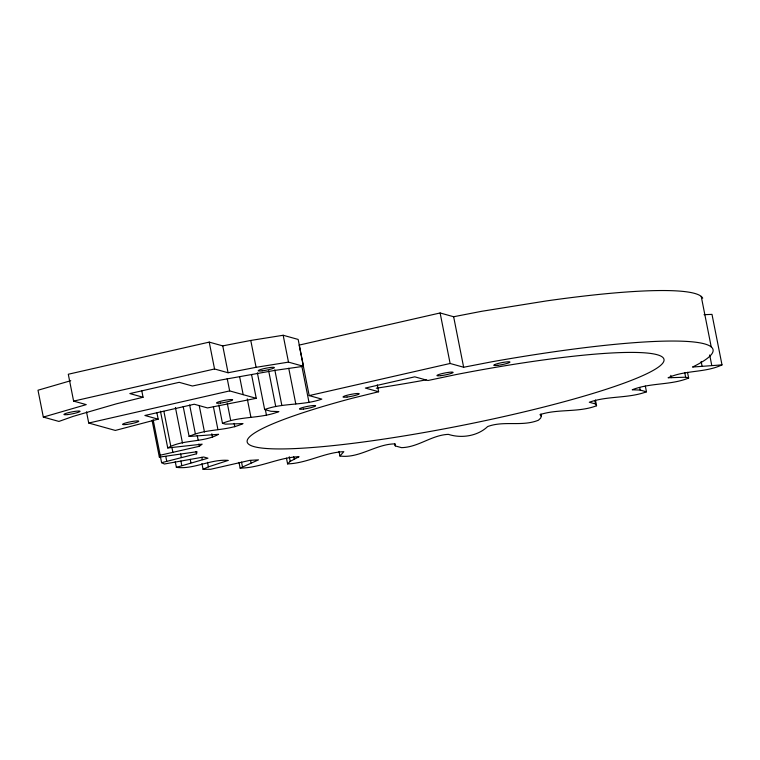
<?xml version="1.0" encoding="UTF-8"?>
<svg xmlns="http://www.w3.org/2000/svg" width="760" height="760" viewBox="0 0 760 760"><rect width="100%" height="100%" fill="white"/><g stroke="black" fill="none" stroke-linecap="round" stroke-linejoin="round"><path stroke-width="1.14" d="M160.464 456.94L161.605 462.678L196.545 453.805L196.992 451.706L159.353 457.121L152.085 420.394M540.883 414.038L541.339 416.337L540.597 418.161L538.413 420.233C521.93 426.873 504.108 420.413 487.663 426.55C477.612 436.183 461.367 438.605 448.372 434.359C431.604 435.043 418.418 447.298 401.508 447.649L395.257 445.911L394.849 443.878C375.753 444.058 359.062 458.726 339.929 456.009L339.017 451.421M159.353 457.121L160.18 455.221L153.13 419.634M339.929 456.009L343.843 451.668C324.406 452.418 307.069 463.305 287.603 463.894L286.473 458.156M287.603 463.894L290.197 461.367L299.06 456.731C278.853 457.263 260.376 467.96 240.122 468.112L238.991 462.374M160.18 455.221L199.348 446.3L202.16 444.163L167.732 447.953L160.455 411.217M167.732 447.953C182.932 439.166 203.053 442.861 218.576 434.311L189.116 436.468L183.207 406.619M240.122 468.112L258.505 459.857L249.822 460.351L210.653 469.281L203.062 469.291L201.923 463.552M203.062 469.291L208.401 466.868L228.218 460.398C210.653 458.878 193.828 469.68 176.386 467.343L175.246 461.605M189.116 436.468C205.96 428.393 226.071 431.442 243.019 423.595L225.473 424.137L222.471 423.301L218.832 404.938M704.026 314.688L711.996 314.383L722 364.885C705.166 372.97 685.045 369.911 668.097 377.767L685.644 377.216L688.645 378.052L687.505 372.315M222.471 423.301C240.473 415.957 260.841 418.808 278.892 411.587L270.902 411.284L264.651 409.535L257.374 372.808M688.645 378.052C670.643 385.405 650.275 382.555 632.225 389.776L640.214 390.079L646.466 391.818L645.335 386.08M176.386 467.343L207.945 458.195L203.68 457.007L164.388 464.008L161.605 462.678M70.756 380.703L38 390.222L43.32 417.088L58.919 421.43L73.207 416.347L116.517 403.788L143.06 397.252L141.73 390.535M43.32 417.088L86.241 404.624L73.615 401.109L68.296 374.243L209.228 342.114L222.756 345.885L250.772 340.452L283.166 335.264L298.158 339.435L303.477 366.31L274.778 370.405L220.856 380.009L192.403 386.004L179.198 382.327L129.855 393.575L143.06 397.252M264.651 409.535C283.062 402.733 303.363 405.688 321.812 399.114L309.187 395.599L299.183 345.087L440.116 312.968L453.644 316.74L481.659 311.305L546.44 300.922A262.485 31.53 -11.2 0 1 702.715 298.214M646.466 391.818C628.054 398.62 607.762 395.675 589.304 402.24L595.517 403.969L596.562 405.764C578.332 412.737 558.381 408.642 539.98 414.618L541.339 416.337M156.835 412.462L158.166 419.178L115.32 430.435L88.721 423.035L86.507 411.834M378.632 391.751L352.089 398.287A212.429 25.517 -11.2 0 0 320.91 446.794A212.429 25.517 -11.2 0 0 651.139 371.535A212.429 25.517 -11.2 0 0 456.418 374.499L427.975 380.503L414.77 376.827L365.36 388.056L378.632 391.751L377.264 384.864M73.615 401.109L214.548 368.98L228.076 372.751L256.091 367.317L288.486 362.13L303.477 366.31M88.721 423.035L229.653 390.906L256.253 398.316L251.598 374.803M309.187 395.599L450.119 363.479L463.647 367.251L491.663 361.817A262.485 31.53 -11.2 0 1 692.54 367.042L722 364.885M256.253 398.316L207.508 407.93L194.237 404.234L144.894 415.483L158.166 419.178M701.233 296.419L711.227 346.93M709.697 354.958L711.74 365.284M701.147 361.447L702.05 366.035M684.731 372.628L685.644 377.216M670.785 375.373L671.241 377.673M639.758 387.78L640.214 390.079M595.431 400.016L596.562 405.764M594.842 400.529L595.517 403.969M453.644 316.74L463.647 367.251M440.116 312.968L450.119 363.479M394.801 443.612L395.257 445.911M301.777 365.854L309.044 402.581M283.166 335.264L288.486 362.13M288.743 368.305L295.783 403.892M293.683 456.712L294.139 459.012M274.816 369.92L281.865 405.507M289.284 456.769L290.197 461.367M268.66 370.813L275.709 406.401M265.363 409.649L266.494 415.387M250.772 340.452L256.091 367.317M247.294 398.886L250.923 417.249M239.637 376.77L243.181 394.677M250.619 460.721L251.076 463.02M222.756 345.885L228.076 372.751M227.211 378.594L229.653 390.906M234.137 423.387L234.821 426.825M241.528 462.099L242.44 466.688M227.278 403.218L230.689 420.441M209.228 342.114L214.548 368.98M213.38 406.647L217.93 429.609M211.821 433.77L212.505 437.219M199.243 405.631L204.478 432.041M207.489 462.279L208.401 466.868M201.837 457.339L202.293 459.638M197.23 435.423L198.132 440.012M198.892 444.001L199.348 446.3M189.648 404.994L195.339 433.694M196.089 451.506L196.545 453.805M190.237 459.315L190.921 462.764M175.427 407.474L182.476 443.061M180.652 453.948L181.336 457.387M180.899 460.94L181.802 465.538M171.969 447.735L172.881 452.333M163.884 411.302L170.706 445.749M165.803 456.57L166.715 461.159M426.189 379.848A212.429 25.517 -11.2 0 1 376.295 388.208M220.447 403.075A8.274 0.997 -11.2 0 0 232.655 399.827A8.274 0.997 -11.2 0 0 220.505 401.318A8.274 0.997 -11.2 0 0 220.447 403.075M126.568 424.46A8.274 0.997 -11.2 0 0 138.776 421.211A8.274 0.997 -11.2 0 0 126.625 422.693A8.274 0.997 -11.2 0 0 126.568 424.46M67.868 414.561A8.274 0.997 -11.2 0 0 80.085 411.312A8.274 0.997 -11.2 0 0 67.925 412.803A8.274 0.997 -11.2 0 0 67.868 414.561M262.181 370.832A8.274 0.997 -11.2 0 0 274.388 367.584A8.274 0.997 -11.2 0 0 262.238 369.065A8.274 0.997 -11.2 0 0 262.181 370.832M440.914 375.649A8.274 0.997 -11.2 0 0 453.122 372.4A8.274 0.997 -11.2 0 0 440.971 373.882A8.274 0.997 -11.2 0 0 440.914 375.649M347.035 397.034A8.274 0.997 -11.2 0 0 359.242 393.775A8.274 0.997 -11.2 0 0 347.092 395.266A8.274 0.997 -11.2 0 0 347.035 397.034M303.44 409.06A8.274 0.997 -11.2 0 0 315.647 405.812A8.274 0.997 -11.2 0 0 303.497 407.293A8.274 0.997 -11.2 0 0 303.44 409.06M497.752 365.332A8.274 0.997 -11.2 0 0 509.96 362.073A8.274 0.997 -11.2 0 0 497.809 363.565A8.274 0.997 -11.2 0 0 497.752 365.332"/></g></svg>
